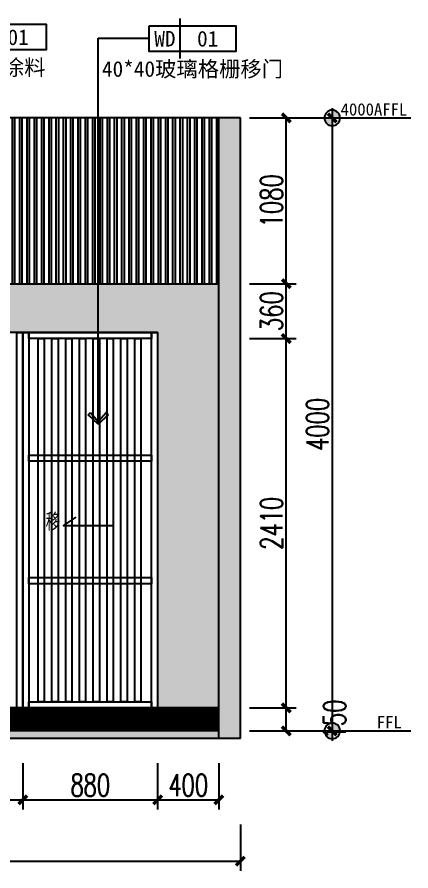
# Model space of a CAD drawing. Header units: millimetres. Extents: x 5625199 to 7433318, y -3316392 to -2552493.
# Drawn here: x 6445109 to 6447681, y -2677437 to -2671864 of the extents above; entities that cross this region are included whole.
import ezdxf
from ezdxf.enums import TextEntityAlignment as Align

# ---------------------------------------------------------------- set-up
doc = ezdxf.new("R2010")
doc.units = ezdxf.units.MM
doc.header["$PDMODE"] = 35
doc.header["$PDSIZE"] = -10
doc.linetypes.add('M-CENTER', pattern=[11.25, 7.5, -1.25, 1.25, -1.25])
for name, color, linetype in [('155', 155, 'Continuous'), ('DIM', 7, 'Continuous'), ('PL-固定家具', 155, 'Continuous'), ('PL-文字标注', 2, 'Continuous')]:
    doc.layers.add(name, color=color, linetype=linetype)
doc.styles.add('03.YBC-宋体2.5', font='', dxfattribs={"width": 0.8, "height": 2.5})
doc.styles.add('dop-S', font='')
doc.styles.add('宋体', font='', dxfattribs={"width": 0.7})
doc.styles.add('标注-尺寸', font='simplex.shx', dxfattribs={"width": 0.7})
doc.styles.get('03.YBC-宋体2.5').set_extended_font_data('SimSun')
doc.styles.get('dop-S').set_extended_font_data('SimSun')
doc.styles.get('宋体').set_extended_font_data('SimSun')
doc.dimstyles.new('90', dxfattribs={"dimscale": 0.9, "dimtxt": 150, "dimasz": 50, "dimexe": 120, "dimexo": 150, "dimgap": 30, "dimtad": 1, "dimdec": 0, "dimrnd": 5, "dimdsep": 46, "dimtxsty": '标注-尺寸', "dimblk": 'ARCHTICK', "dimcen": 0.2, "dimclrd": 8, "dimclre": 8, "dimclrt": 2, "dimadec": 0, "dimazin": 0, "dimtfac": 1, "dimtdec": 0, "dimtmove": 2, "dimatfit": 3, "dimldrblk": 'ccccc', "dimfxl": 300, "dimfxlon": 1, "dimtolj": 1, "dimtzin": 0, "dimarcsym": 0})
doc.dimstyles.new('副本 100', dxfattribs={"dimscale": 0.8, "dimtxt": 180, "dimasz": 70, "dimexe": 80, "dimexo": 100, "dimgap": 30, "dimtad": 1, "dimdec": 0, "dimrnd": 5, "dimdsep": 46, "dimtxsty": '标注-尺寸', "dimblk": 'ARCHTICK', "dimcen": 0.2, "dimdle": 5, "dimclrd": 8, "dimclre": 8, "dimclrt": 2, "dimadec": 0, "dimazin": 0, "dimtfac": 1, "dimtdec": 0, "dimtmove": 2, "dimatfit": 3, "dimldrblk": 'ccccc', "dimfxl": 300, "dimfxlon": 1, "dimtolj": 1, "dimtzin": 0, "dimarcsym": 0})

# ---------------------------------------------------------------- blocks, each defined once
blk = doc.blocks.new('_ArchTick')
at = {"color": 0, "linetype": 'ByBlock', "const_width": 0.4}
blk.add_lwpolyline([(-0.5, -0.5), (0.5, 0.5)], dxfattribs=at)
blk = doc.blocks.new('*D309')
at = {"layer": '155', "color": 8, "lineweight": -2, "ltscale": 500, "transparency": 16777216}
for p, q in [((6441196.475967375, -2676732.718903087), (6441196.475967375, -2677036.718903087)), ((6445146.585626369, -2676732.718903087), (6445146.585626369, -2677036.718903087)), ((6441192.475967375, -2676972.718903087), (6445150.585626369, -2676972.718903087))]:
    blk.add_line(p, q, dxfattribs=at)
at = {"layer": 'Defpoints', "color": 0, "transparency": 16777216}
for p in [(6441196.475967375, -2676372.718903087), (6445146.585626369, -2676372.718903087), (6445146.585626369, -2676972.718903087)]:
    blk.add_point(p, dxfattribs=at)
at = {"layer": '155', "color": 8, "linetype": 'ByBlock', "lineweight": -2, "transparency": 16777216, "xscale": 56, "yscale": 56, "zscale": 56, "rotation": 180}
blk.add_blockref('_ArchTick', (6441196.475967375, -2676972.718903087), dxfattribs=at)
at = {"layer": '155', "color": 8, "linetype": 'ByBlock', "lineweight": -2, "transparency": 16777216, "xscale": 56, "yscale": 56, "zscale": 56}
blk.add_blockref('_ArchTick', (6445146.585626369, -2676972.718903087), dxfattribs=at)
at = {"layer": '155', "color": 2, "ltscale": 500, "transparency": 16777216, "insert": (6443171.530796872, -2676876.718903086), "char_height": 144, "attachment_point": 5, "style": '标注-尺寸'}
blk.add_mtext('\\A1;3950', dxfattribs=at)
blk = doc.blocks.new('ccccc')
h = blk.add_hatch(color=44)
h.dxf.hatch_style = 1
h.paths.add_polyline_path([(-1.713128774543291, -1.115298350458032), (-1.349075249163432, -1.474599215202033), (1e-16, 1e-16), (-1.349075249163432, 1.474599215202033), (-1.713128774543291, 1.115298350458032), (-0.4242640688316899, -1e-16)])
at = {"color": 44}
for p, q in [((-1.349075249163432, 1.474599215202033), (-1.713128774543291, 1.115298350458032)), ((-1.713128774543291, 1.115298350458032), (-0.4242640688316898, 0)), ((0, 0), (-1.349075249163432, 1.474599215202033)), ((-0.4242640688316898, 0), (-5.066636229632421, 0)), ((-1.713128774543291, -1.115298350458032), (-0.4242640688316898, 0)), ((0, 0), (-1.349075249163432, -1.474599215202033)), ((-1.349075249163432, -1.474599215202033), (-1.713128774543291, -1.115298350458032))]:
    blk.add_line(p, q, dxfattribs=at)
blk = doc.blocks.new('*D310')
at = {"layer": '155', "color": 8, "lineweight": -2, "ltscale": 500, "transparency": 16777216}
for p, q in [((6445146.585626369, -2676732.718903087), (6445146.585626369, -2677036.718903087)), ((6446026.475967376, -2676732.718903087), (6446026.475967376, -2677036.718903087)), ((6445142.58562637, -2676972.718903087), (6446030.475967376, -2676972.718903087))]:
    blk.add_line(p, q, dxfattribs=at)
at = {"layer": 'Defpoints', "color": 0, "transparency": 16777216}
for p in [(6445146.585626369, -2676372.718903087), (6446026.475967376, -2676372.718903087), (6446026.475967376, -2676972.718903087)]:
    blk.add_point(p, dxfattribs=at)
at = {"layer": '155', "color": 8, "linetype": 'ByBlock', "lineweight": -2, "transparency": 16777216, "xscale": 56, "yscale": 56, "zscale": 56, "rotation": 180}
blk.add_blockref('_ArchTick', (6445146.585626369, -2676972.718903087), dxfattribs=at)
at = {"layer": '155', "color": 8, "linetype": 'ByBlock', "lineweight": -2, "transparency": 16777216, "xscale": 56, "yscale": 56, "zscale": 56}
blk.add_blockref('_ArchTick', (6446026.475967376, -2676972.718903087), dxfattribs=at)
at = {"layer": '155', "color": 2, "ltscale": 500, "transparency": 16777216, "insert": (6445586.530796872, -2676876.718903086), "char_height": 144, "attachment_point": 5, "style": '标注-尺寸'}
blk.add_mtext('\\A1;880', dxfattribs=at)
blk = doc.blocks.new('*D311')
at = {"layer": '155', "color": 8, "lineweight": -2, "ltscale": 500, "transparency": 16777216}
for p, q in [((6446026.475967376, -2676732.718903087), (6446026.475967376, -2677036.718903087)), ((6446426.585591258, -2676732.718903087), (6446426.585591258, -2677036.718903087)), ((6446022.475967375, -2676972.718903087), (6446430.585591257, -2676972.718903087))]:
    blk.add_line(p, q, dxfattribs=at)
at = {"layer": 'Defpoints', "color": 0, "transparency": 16777216}
for p in [(6446026.475967376, -2676372.718903087), (6446426.585591258, -2676372.718903087), (6446426.585591258, -2676972.718903087)]:
    blk.add_point(p, dxfattribs=at)
at = {"layer": '155', "color": 8, "linetype": 'ByBlock', "lineweight": -2, "transparency": 16777216, "xscale": 56, "yscale": 56, "zscale": 56, "rotation": 180}
blk.add_blockref('_ArchTick', (6446026.475967376, -2676972.718903087), dxfattribs=at)
at = {"layer": '155', "color": 8, "linetype": 'ByBlock', "lineweight": -2, "transparency": 16777216, "xscale": 56, "yscale": 56, "zscale": 56}
blk.add_blockref('_ArchTick', (6446426.585591258, -2676972.718903087), dxfattribs=at)
at = {"layer": '155', "color": 2, "ltscale": 500, "transparency": 16777216, "insert": (6446226.530779317, -2676876.718903086), "char_height": 144, "attachment_point": 5, "style": '标注-尺寸'}
blk.add_mtext('\\A1;400', dxfattribs=at)
blk = doc.blocks.new('*D374')
at = {"layer": '155', "color": 8, "lineweight": -2, "ltscale": 500, "transparency": 16777216}
for p, q in [((6441196.475967375, -2677132.718903087), (6441196.475967375, -2677436.718903087)), ((6446566.585591257, -2677132.718903087), (6446566.585591257, -2677436.718903087)), ((6441192.475967375, -2677372.718903086), (6446570.585591257, -2677372.718903086))]:
    blk.add_line(p, q, dxfattribs=at)
at = {"layer": 'Defpoints', "color": 0, "transparency": 16777216}
for p in [(6441196.475967375, -2676372.718903087), (6446566.585591257, -2676572.718903087), (6446566.585591257, -2677372.718903086)]:
    blk.add_point(p, dxfattribs=at)
at = {"layer": '155', "color": 8, "linetype": 'ByBlock', "lineweight": -2, "transparency": 16777216, "xscale": 56, "yscale": 56, "zscale": 56, "rotation": 180}
blk.add_blockref('_ArchTick', (6441196.475967375, -2677372.718903086), dxfattribs=at)
at = {"layer": '155', "color": 8, "linetype": 'ByBlock', "lineweight": -2, "transparency": 16777216, "xscale": 56, "yscale": 56, "zscale": 56}
blk.add_blockref('_ArchTick', (6446566.585591257, -2677372.718903086), dxfattribs=at)
at = {"layer": '155', "color": 2, "ltscale": 500, "transparency": 16777216, "insert": (6443881.530779316, -2677276.718903087), "char_height": 144, "attachment_point": 5, "style": '标注-尺寸'}
blk.add_mtext('\\A1;5370', dxfattribs=at)
blk = doc.blocks.new('子标高')
h = blk.add_hatch(color=256)
edge = h.paths.add_edge_path()
edge.add_arc((-600.2409431565975, 0.2411642588631366), 50.95940477876863, 89.72884797535391, 180.2711520246482, ccw=False)
edge.add_line((-599.9997788977342, 51.19999838216973), (-599.9997788977342, -3.638e-12))
edge.add_line((-599.9997788977342, 0), (-651.1997772799077, 0))
edge = h.paths.add_edge_path()
edge.add_arc((-599.7586146388712, -0.2411642588667746), 50.95940477876958, -90.27115202464557, 0.271152024646824, ccw=False)
edge.add_line((-599.9997788977342, -51.19999838217336), (-599.9997788977342, 0))
edge.add_line((-599.9997788977342, 0), (-548.7997805155609, 0))
for p, q in [((-599.9997788977342, 63.99999797771307), (-599.9997788977342, -63.9999979777167)), ((-200, 0), (-709.9997754219294, 0))]:
    blk.add_line(p, q)
at = {"linetype": 'M-CENTER', "ltscale": 0.5}
blk.add_line((-709.9997754219294, -3.63798e-11), (-1113.972843062991, 9.8225428e-09), dxfattribs=at)
at = {"color": 5}
blk.add_circle((-599.9997788977342, 0), 51.19999838217196, dxfattribs=at)
at = {"style": 'dop-S'}
blk.add_attdef('标高', (-1232.206651260485, 15.99306680168956), '', height=99.99999684017963, dxfattribs=at)
blk = doc.blocks.new('母标高')
h = blk.add_hatch(color=256)
edge = h.paths.add_edge_path()
edge.add_arc((-600.2409431565975, 0.2411642588631366), 50.95940477876863, 89.72884797535391, 180.2711520246482, ccw=False)
edge.add_line((-599.9997788977342, 51.19999838216973), (-599.9997788977342, -3.638e-12))
edge.add_line((-599.9997788977342, 0), (-651.1997772799077, 0))
edge = h.paths.add_edge_path()
edge.add_arc((-599.7586146388712, -0.2411642588667746), 50.95940477876958, -90.27115202464557, 0.271152024646824, ccw=False)
edge.add_line((-599.9997788977342, -51.19999838217336), (-599.9997788977342, 0))
edge.add_line((-599.9997788977342, 0), (-548.7997805155609, 0))
for p, q in [((-599.9997788977342, 63.99999797771307), (-599.9997788977342, -63.9999979777167)), ((-200, 0), (-709.9997754219294, 0))]:
    blk.add_line(p, q)
at = {"linetype": 'M-CENTER', "ltscale": 0.5}
blk.add_line((-709.9997754219294, -3.63798e-11), (-1113.972843062991, 9.8225428e-09), dxfattribs=at)
at = {"color": 5}
blk.add_circle((-599.9997788977342, 0), 51.19999838217196, dxfattribs=at)
at = {"style": 'dop-S'}
blk.add_attdef('标高', (-1104.391530706991, 15.99306680168956), '', height=99.99999684017963, dxfattribs=at)
blk = doc.blocks.new('*D542')
at = {"layer": '155', "color": 8, "lineweight": -2, "ltscale": 500, "transparency": 16777216}
for p, q in [((6446626.585591258, -2676372.718903087), (6446930.585591258, -2676372.718903087)), ((6446866.585591258, -2676526.718903087), (6446866.585591258, -2676368.718903087)), ((6446626.585591258, -2676522.718903087), (6446930.585591258, -2676522.718903087))]:
    blk.add_line(p, q, dxfattribs=at)
at = {"layer": 'Defpoints', "color": 0, "transparency": 16777216}
for p in [(6446041.721326257, -2676372.718903087), (6446866.585591258, -2676372.718903087), (6446041.721326257, -2676522.718903087)]:
    blk.add_point(p, dxfattribs=at)
at = {"layer": '155', "color": 8, "linetype": 'ByBlock', "lineweight": -2, "transparency": 16777216, "xscale": 56, "yscale": 56, "zscale": 56}
for p, rotation in [((6446866.585591258, -2676372.718903087), 90), ((6446866.585591258, -2676522.718903087), 270)]:
    blk.add_blockref('_ArchTick', p, dxfattribs=dict(at, rotation=rotation))
at = {"layer": '155', "color": 2, "ltscale": 500, "transparency": 16777216, "insert": (6447182.585591257, -2676447.718903087), "char_height": 144, "attachment_point": 5, "rotation": 90, "style": '标注-尺寸'}
blk.add_mtext('\\A1;150', dxfattribs=at)
blk = doc.blocks.new('*D543')
at = {"layer": '155', "color": 8, "lineweight": -2, "ltscale": 500, "transparency": 16777216}
for p, q in [((6446626.585591258, -2673962.718903087), (6446930.585591258, -2673962.718903087)), ((6446866.585591258, -2676376.718903087), (6446866.585591258, -2673958.718903087)), ((6446626.585591258, -2676372.718903087), (6446930.585591258, -2676372.718903087))]:
    blk.add_line(p, q, dxfattribs=at)
at = {"layer": 'Defpoints', "color": 0, "transparency": 16777216}
for p in [(6445696.475967375, -2673962.718903087), (6446866.585591258, -2673962.718903087), (6446041.721326257, -2676372.718903087)]:
    blk.add_point(p, dxfattribs=at)
at = {"layer": '155', "color": 8, "linetype": 'ByBlock', "lineweight": -2, "transparency": 16777216, "xscale": 56, "yscale": 56, "zscale": 56}
for p, rotation in [((6446866.585591258, -2673962.718903087), 90), ((6446866.585591258, -2676372.718903087), 270)]:
    blk.add_blockref('_ArchTick', p, dxfattribs=dict(at, rotation=rotation))
at = {"layer": '155', "color": 2, "ltscale": 500, "transparency": 16777216, "insert": (6446770.585591258, -2675167.718903087), "char_height": 144, "attachment_point": 5, "rotation": 90, "style": '标注-尺寸'}
blk.add_mtext('\\A1;2410', dxfattribs=at)
blk = doc.blocks.new('*D544')
at = {"layer": '155', "color": 8, "lineweight": -2, "ltscale": 500, "transparency": 16777216}
for p, q in [((6446626.585591258, -2673604.328019735), (6446930.585591258, -2673604.328019735)), ((6446866.585591258, -2673966.718903086), (6446866.585591258, -2673600.328019735)), ((6446626.585591258, -2673962.718903087), (6446930.585591258, -2673962.718903087))]:
    blk.add_line(p, q, dxfattribs=at)
at = {"layer": 'Defpoints', "color": 0, "transparency": 16777216}
for p in [(6445696.475967375, -2673604.328019735), (6446866.585591258, -2673604.328019735), (6445696.475967375, -2673962.718903087)]:
    blk.add_point(p, dxfattribs=at)
at = {"layer": '155', "color": 8, "linetype": 'ByBlock', "lineweight": -2, "transparency": 16777216, "xscale": 56, "yscale": 56, "zscale": 56}
for p, rotation in [((6446866.585591258, -2673604.328019735), 90), ((6446866.585591258, -2673962.718903087), 270)]:
    blk.add_blockref('_ArchTick', p, dxfattribs=dict(at, rotation=rotation))
at = {"layer": '155', "color": 2, "ltscale": 500, "transparency": 16777216, "insert": (6446770.585591258, -2673783.523461411), "char_height": 144, "attachment_point": 5, "rotation": 90, "style": '标注-尺寸'}
blk.add_mtext('\\A1;360', dxfattribs=at)
blk = doc.blocks.new('*D545')
at = {"layer": '155', "color": 8, "lineweight": -2, "ltscale": 500, "transparency": 16777216}
for p, q in [((6446626.585591258, -2672522.718903087), (6446930.585591258, -2672522.718903087)), ((6446866.585591258, -2673608.328019736), (6446866.585591258, -2672518.718903087)), ((6446626.585591258, -2673604.328019735), (6446930.585591258, -2673604.328019735))]:
    blk.add_line(p, q, dxfattribs=at)
at = {"layer": 'Defpoints', "color": 0, "transparency": 16777216}
for p in [(6446059.670559821, -2672522.718903087), (6446866.585591258, -2672522.718903087), (6445696.475967375, -2673604.328019735)]:
    blk.add_point(p, dxfattribs=at)
at = {"layer": '155', "color": 8, "linetype": 'ByBlock', "lineweight": -2, "transparency": 16777216, "xscale": 56, "yscale": 56, "zscale": 56}
for p, rotation in [((6446866.585591258, -2672522.718903087), 90), ((6446866.585591258, -2673604.328019735), 270)]:
    blk.add_blockref('_ArchTick', p, dxfattribs=dict(at, rotation=rotation))
at = {"layer": '155', "color": 2, "ltscale": 500, "transparency": 16777216, "insert": (6446770.585591258, -2673063.523461411), "char_height": 144, "attachment_point": 5, "rotation": 90, "style": '标注-尺寸'}
blk.add_mtext('\\A1;1080', dxfattribs=at)
blk = doc.blocks.new('*D546')
at = {"layer": '155', "color": 8, "lineweight": -2, "ltscale": 500, "transparency": 16777216}
for p, q in [((6446926.585370155, -2672522.718903087), (6447230.585370155, -2672522.718903087)), ((6447166.585370155, -2672518.718903087), (6447166.585370155, -2676526.718903087)), ((6446926.585370155, -2676522.718903087), (6447230.585370155, -2676522.718903087))]:
    blk.add_line(p, q, dxfattribs=at)
at = {"layer": 'Defpoints', "color": 0, "transparency": 16777216}
for p in [(6446059.670559821, -2672522.718903087), (6446326.585591257, -2676522.718903087), (6447166.585370155, -2676522.718903087)]:
    blk.add_point(p, dxfattribs=at)
at = {"layer": '155', "color": 8, "linetype": 'ByBlock', "lineweight": -2, "transparency": 16777216, "xscale": 56, "yscale": 56, "zscale": 56}
for p, rotation in [((6447166.585370155, -2672522.718903087), 90), ((6447166.585370155, -2676522.718903087), 270)]:
    blk.add_blockref('_ArchTick', p, dxfattribs=dict(at, rotation=rotation))
at = {"layer": '155', "color": 2, "ltscale": 500, "transparency": 16777216, "insert": (6447070.585370155, -2674522.718903087), "char_height": 144, "attachment_point": 5, "rotation": 90, "style": '标注-尺寸'}
blk.add_mtext('\\A1;4000', dxfattribs=at)
blk = doc.blocks.new('*U604')
at = {"color": 50}
blk.add_line((-9.000000000004574, 3.200000000014711), (-9.000000000004574, -3.200000000014711), dxfattribs=at)
at = {"color": 150}
blk.add_lwpolyline([(-14.00000000000457, 2.000000000014665), (-13.99999999999542, -2.000000000014665), (4.5759e-12, -2.000000000014665), (-4.5759e-12, 2.000000000014665)], close=True, dxfattribs=at)
at = {"color": 50, "style": '03.YBC-宋体2.5', "flags": 8}
for tag, p in [('PT', (-11.41203370425435, -0.0169426641272139)), ('01', (-4.560573803961943, -0.0169426641272139)), ('材料名称', (-7.000000000004575, -4.854991556547588))]:
    blk.add_attdef(tag, text='', height=2.5, dxfattribs=at).set_placement(p, align=Align.MIDDLE_CENTER)
blk = doc.blocks.new('*U612')
at = {"color": 50}
blk.add_line((-9.000000000004574, 3.200000000014711), (-9.000000000004574, -3.200000000014711), dxfattribs=at)
at = {"color": 150}
blk.add_lwpolyline([(-14.00000000000457, 2.000000000014665), (-13.99999999999542, -2.000000000014665), (4.5759e-12, -2.000000000014665), (-4.5759e-12, 2.000000000014665)], close=True, dxfattribs=at)
at = {"color": 50, "style": '03.YBC-宋体2.5', "flags": 8}
for tag, p in [('PT', (-11.41203370425435, -0.0169426641272139)), ('01', (-4.560573803961943, -0.0169426641272139)), ('材料名称', (-7.000000000004575, -4.854991556547588))]:
    blk.add_attdef(tag, text='', height=2.5, dxfattribs=at).set_placement(p, align=Align.MIDDLE_CENTER)
blk = doc.blocks.new('G$CAB193E2B')
at = {"layer": 'PL-固定家具', "color": 155, "ltscale": 500}
for points in [[(40, 2450), (0, 2450), (0, 0), (40, 0)], [(840.1096589937806, 2410), (840.1096589937806, 2450), (40, 2450), (40, 2410)], [(880.1096589937806, 2450), (840.1096589937806, 2450), (840.1096589937806, 0), (880.1096589937806, 0)], [(840.1096589937806, 1610), (840.1096589937806, 1650), (40, 1650), (40, 1610)], [(840.1096589937806, 810), (840.1096589937806, 850), (40, 850), (40, 810)], [(840.1096589937806, 0), (840.1096589937806, 40), (40, 40), (40, 0)]]:
    blk.add_lwpolyline(points, close=True, dxfattribs=at)
at = {"layer": 'PL-固定家具', "color": 250, "ltscale": 500}
for points in [[(110, 2410), (110, 40), (150, 40), (150, 2410)], [(200, 2410), (200, 40), (240, 40), (240, 2410)], [(290, 2410), (290, 40), (330, 40), (330, 2410)], [(380, 2410), (380, 40), (420, 40), (420, 2410)], [(470, 2410), (470, 40), (510, 40), (510, 2410)], [(560, 2410), (560, 40), (600, 40), (600, 2410)], [(650, 2410), (650, 40), (690, 40), (690, 2410)], [(740, 2410), (740, 40), (780, 40), (780, 2410)]]:
    blk.add_lwpolyline(points, close=True, dxfattribs=at)

msp = doc.modelspace()

# ---------------------------------------------------------------- hatches: boundary and pattern name
at = {"layer": '155', "ltscale": 500}
h = msp.add_hatch(dxfattribs=at)
h.set_pattern_fill('ANSI32', color=250, scale=5, angle=45)
h.set_pattern_definition([(90, (273402.824621, -417409.755274), (-47.625, 2.9e-15), []), (90, (273418.699627857, -417393.8802671429), (-47.625, 2.9e-15), [])])
h.paths.add_polyline_path([(6441346.475967375, -2673604.328019735), (6446426.585591258, -2673604.328019735), (6446426.585591258, -2672522.718903087), (6441346.475967375, -2672522.718903087)])
h = msp.add_hatch(dxfattribs=at)
h.set_pattern_fill('钢筋混凝土', color=250, scale=3)
h.set_pattern_definition([(45, (613248.6137712891, -417409.755274), (-5.303300858899105, 5.303300858899106), []), (50, (613248.6137712891, -417409.755274), (21.5178054780226, -1.882564049477853), [2.249999999999998, -24.74999999999999]), (355, (613248.6137712891, -417409.755274), (-4.162540008390001, 22.56576401100035), [1.799999999999999, -19.8]), (100.4514, (613250.4069216892, -417409.9121542), (17.35528145142065, 20.68318626182861), [1.912205699999999, -21.03426335999998]), (46.1842, (613248.6137712891, -417403.755274), (32.01723145876933, -4.965570429870544), [3.375, -37.125]), (96.6356, (613251.2818736392, -417404.16907321), (28.0398811664611, 29.22353612701324), [2.86830864, -31.55139]), (351.1842000000001, (613248.6137712891, -417403.755274), (28.03985835400882, 29.22355802775973), [2.7, -29.7]), (21, (613251.6137712891, -417405.255274), (17.90721156355385, -12.07856671996016), [2.25, -24.75]), (326, (613251.6137712891, -417405.255274), (7.299459957647467, 21.75450135140559), [1.799999999999999, -19.79999999999998]), (71.4514, (613253.1060382792, -417406.26182218), (25.20667885744471, 9.675914901298569), [1.912205699999999, -21.03426336]), (37.5, (613248.6137712891, -417409.755274), (0.3647956595187181, 9.986815614939346), [0, -19.56, 0, -20.1, 0, -19.875]), (7.499999999999999, (613248.6137712891, -417409.755274), (7.892086123264457, 11.83235135647081), [0, -11.45999999999999, 0, -19.10999999999998, 0, -7.574999999999997]), (327.5, (613241.9237712892, -417409.755274), (16.01467308517227, -0.6766461520313927), [0, -7.499999999999998, 0, -23.39999999999999, 0, -31.04999999999999]), (317.5, (613238.9237712892, -417409.755274), (17.49558508027159, 3.003149469969531), [0, -9.75, 0, -15.54, 0, -22.05])])
h.paths.add_polyline_path([(6446426.585591258, -2672522.718903087), (6446426.585591258, -2676572.718903087), (6446566.585591257, -2676572.718903087), (6446566.585591257, -2672522.718903087)])
h = msp.add_hatch(dxfattribs=at)
h.set_pattern_fill('CONC', color=250, scale=8)
h.set_pattern_definition([(0, (273595.864621, -417279.7072739999), (0, 203.2), [0, -203.2]), (0, (273597.896621, -417350.827274), (0, 203.2), [0, -203.2]), (0, (273603.992621, -417241.099274), (0, 203.2), [0, -203.2]), (338.1986, (273498.328621, -417304.091274), (609.6000554757884, -203.1999818137321), [21.8852496, -1072.3802784]), (216.8699, (273518.648621, -417312.219274), (609.5999833019285, 406.400025047106), [10.16, -1005.84]), (130.6013, (273510.520621, -417318.315274), (1016.000085595377, -1219.199800489247), [18.734024, -1854.6773168]), (206.5651, (273443.464621, -417342.699274), (-203.1998288935924, -203.2002660693445), [4.543755199999999, -449.8252624]), (326.3099, (273439.400621, -417344.731274), (406.3999101390997, -203.2002711718614), [7.3265792, -725.3215872]), (108.4349, (273445.496621, -417348.7952739999), (-203.1996755348543, 406.4000883092897), [6.4257936, -636.149096]), (225, (273573.512621, -417363.0192740001), (-2.84e-14, -203.2000628800271), [8.6209632, -278.7471184]), (0, (273567.416621, -417369.115274), (203.2, 203.2), [12.192, -191.008]), (135, (273579.608621, -417369.115274), (-203.2000651427688, 1.42e-14), [8.62096, -278.7471184]), (251.5651, (273549.128621, -417232.971274), (203.1996750288869, 406.4000918510402), [6.425792, -636.149096]), (0, (273547.096621, -417239.0672739999), (203.2, 203.2), [10.16, -193.04]), (143.1301, (273557.256621, -417239.0672739999), (-609.5999833019285, 406.4000250471062), [10.16, -1005.84]), (213.6901, (273441.432621, -417230.9392739999), (406.3999074765396, 203.2002693968192), [7.326576, -725.3215872]), (341.5650999999999, (273435.336621, -417235.003274), (-406.4000918510401, 203.1996750288873), [12.851584, -629.7233023999999]), (126.8699, (273447.528621, -417239.0672739999), (406.400025047106, -609.5999833019285), [10.16, -1005.84]), (0, (273500.360621, -417239.0672739999), (0, 203.2), [0, -203.2]), (0, (273445.496621, -417291.899274), (0, 203.2), [0, -203.2]), (0, (273502.392621, -417367.083274), (0, 203.2), [0, -203.2]), (0, (273557.256621, -417304.091274), (0, 203.2), [0, -203.2]), (0, (273498.328621, -417269.547274), (0, 203.2), [0, -203.2]), (0, (273453.624621, -417263.451274), (0, 203.2), [0, -203.2]), (0, (273471.912621, -417275.6432739999), (0, 203.2), [0, -203.2]), (0, (273463.784621, -417324.4112739999), (0, 203.2), [0, -203.2]), (0, (273415.016621, -417316.283274), (0, 203.2), [0, -203.2]), (0, (273417.048621, -417269.547274), (0, 203.2), [0, -203.2]), (0, (273410.952621, -417224.843274), (0, 203.2), [0, -203.2]), (0, (273473.944621, -417216.7152740001), (0, 203.2), [0, -203.2]), (0, (273518.648621, -417208.587274), (0, 203.2), [0, -203.2]), (0, (273589.768621, -417216.7152740001), (0, 203.2), [0, -203.2]), (0, (273541.0006209999, -417279.7072739999), (0, 203.2), [0, -203.2]), (0, (273520.680621, -417243.131274), (0, 203.2), [0, -203.2]), (0, (273536.936621, -417340.667274), (0, 203.2), [0, -203.2]), (0, (273475.976621, -417350.827274), (0, 203.2), [0, -203.2]), (0, (273536.936621, -417395.531274), (0, 203.2), [0, -203.2]), (0, (273469.880621, -417383.3392739999), (0, 203.2), [0, -203.2]), (0, (273404.856621, -417389.435274), (0, 203.2), [0, -203.2]), (0, (273429.2406210001, -417399.595274), (0, 203.2), [0, -203.2]), (0, (273431.272621, -417371.1472739999), (0, 203.2), [0, -203.2]), (0, (273567.416621, -417403.659274), (0, 203.2), [0, -203.2]), (0, (273591.800621, -417320.347274), (0, 203.2), [0, -203.2]), (0, (273581.640621, -417259.387274), (0, 203.2), [0, -203.2]), (0, (273488.168621, -417405.691274), (0, 203.2), [0, -203.2])])
h.paths.add_polyline_path([(6441346.475967375, -2673922.718903087), (6446026.475967376, -2673922.718903087), (6446026.475967376, -2676372.718903087), (6446426.585591258, -2676372.718903087), (6446426.585591258, -2673604.328019735), (6441346.475967375, -2673604.328019735)])
h = msp.add_hatch(dxfattribs=at)
h.set_pattern_fill('ANSI31', color=250, scale=3)
h.set_pattern_definition([(45, (273402.824621, -417409.755274), (-6.735192090801863, 6.735192090801865), [])])
h.paths.add_polyline_path([(6441196.475967375, -2676372.718903087), (6441196.475967375, -2676522.718903087), (6446426.585591258, -2676522.718903087), (6446426.585591258, -2676372.718903087)])
h = msp.add_hatch(color=250, dxfattribs=at)
h.dxf.hatch_style = 1
h.paths.add_polyline_path([(6446426.585591258, -2676522.718903087), (6441196.475967375, -2676522.718903087), (6441196.475967375, -2676572.718903087), (6446426.585591258, -2676572.718903087)])

# ---------------------------------------------------------------- linework, layer by layer
at = {"layer": '155', "color": 0, "ltscale": 500}
for p, q in [((6446566.585591257, -2672522.718903087), (6441196.475967375, -2672522.718903087)), ((6446426.585591258, -2676572.718903087), (6446426.585591258, -2672522.718903087)), ((6446566.585591257, -2676572.718903087), (6446566.585591257, -2672522.718903087)), ((6446426.585591258, -2676522.718903087), (6441196.475967375, -2676522.718903087)), ((6446566.585591257, -2676572.718903087), (6441196.475967375, -2676572.718903087))]:
    msp.add_line(p, q, dxfattribs=at)
at = {"layer": '155', "color": 5, "ltscale": 500}
msp.add_line((6441346.475967375, -2673604.328019735), (6446426.585591258, -2673604.328019735), dxfattribs=at)
at = {"layer": '155', "color": 4, "ltscale": 500}
for p, q in [((6446026.475967376, -2673922.718903087), (6441346.475967375, -2673922.718903087)), ((6445146.585626369, -2673922.718903087), (6445146.585626369, -2676372.718903087)), ((6446026.475967376, -2673922.718903087), (6446026.475967376, -2676372.718903087))]:
    msp.add_line(p, q, dxfattribs=at)
at = {"layer": '155', "color": 7, "ltscale": 500}
for p, q in [((6445410.219316929, -2675185.442419005), (6445493.398404598, -2675128.366711457)), ((6445736.475967375, -2675185.442419005), (6445410.219316929, -2675185.442419005)), ((6446426.585591258, -2676372.718903087), (6441196.475967375, -2676372.718903087))]:
    msp.add_line(p, q, dxfattribs=at)
at = {"layer": '155', "color": 3, "ltscale": 500}
msp.add_line((6444446.366308381, -2676372.718903087), (6446026.475967376, -2676372.718903087), dxfattribs=at)
at = {"layer": 'PL-固定家具', "color": 155, "ltscale": 500}
msp.add_lwpolyline([(6445106.366308382, -2673922.718903087), (6445146.366308383, -2673922.718903087), (6445146.366308383, -2676372.718903087), (6445106.366308382, -2676372.718903087)], close=True, dxfattribs=at)

# ---------------------------------------------------------------- block references
ref = msp.add_blockref('*U604', (6445301.665539722, -2671994.985266664), dxfattribs=dict(xscale=40.82399999999999, yscale=40.82399999999999, zscale=40.82399999999999))
ref.add_attrib('材料名称', '艺术涂料', dxfattribs={"color": 50, "height": 102.06, "style": '03.YBC-宋体2.5'}).set_placement((6445015.897539722, -2672193.185441968), align=Align.MIDDLE_CENTER)
ref.add_attrib('01', '01', dxfattribs={"color": 50, "height": 102.06, "style": '03.YBC-宋体2.5'}).set_placement((6445115.484674748, -2671995.676933984), align=Align.MIDDLE_CENTER)
ref.add_attrib('PT', 'PT', dxfattribs={"color": 50, "height": 102.06, "style": '03.YBC-宋体2.5'}).set_placement((6444835.78067578, -2671995.676933984), align=Align.MIDDLE_CENTER)
ref = msp.add_blockref('*U612', (6446539.717070146, -2672004.749392346), dxfattribs=dict(xscale=40.82399999999999, yscale=40.82399999999999, zscale=40.82399999999999))
ref.add_attrib('材料名称', '40*40玻璃格栅移门', dxfattribs={"color": 50, "height": 102.06, "style": '03.YBC-宋体2.5'}).set_placement((6446253.949070146, -2672202.94956765), align=Align.MIDDLE_CENTER)
ref.add_attrib('01', '01', dxfattribs={"color": 50, "height": 102.06, "style": '03.YBC-宋体2.5'}).set_placement((6446353.536205172, -2672005.441059666), align=Align.MIDDLE_CENTER)
ref.add_attrib('PT', 'WD', dxfattribs={"color": 50, "height": 102.06, "style": '03.YBC-宋体2.5'}).set_placement((6446073.832206204, -2672005.441059666), align=Align.MIDDLE_CENTER)
at = {"layer": '155', "ltscale": 500, "xscale": -1}
msp.add_blockref('G$CAB193E2B', (6446026.475967376, -2676372.718903087), dxfattribs=at)
at = {"layer": 'PL-文字标注', "color": 4, "linetype": 'M-CENTER'}
ref = msp.add_blockref('子标高', (6446566.585591257, -2672522.718903087), dxfattribs=dict(at, xscale=-1))
ref.add_attrib('标高', '4000AFFL', (6447221.383565542, -2672506.725836285), dxfattribs={"layer": '0', "height": 80, "style": 'dop-S'})
ref = msp.add_blockref('母标高', (6446566.585591257, -2676522.718903087), dxfattribs=dict(at, xscale=-1))
ref.add_attrib('标高', 'FFL', (6447457.569307479, -2676506.725836285), dxfattribs={"layer": '0', "height": 80, "style": 'dop-S'})

# ---------------------------------------------------------------- texts
at = {"color": 3, "linetype": 'ByBlock', "ltscale": 10, "insert": (6445390.411851662, -2675105.973474513), "char_height": 100, "width": 20529.62130531669, "attachment_point": 3, "style": '宋体'}
msp.add_mtext('移', dxfattribs=at)

# ---------------------------------------------------------------- dimensions: what is measured, and where the dimension line sits
at = {"layer": '155', "ltscale": 500}
for base, p1, p2, picture, middle in [((6446866.585591258, -2672522.718903087), (6445696.475967375, -2673604.328019735), (6446059.670559821, -2672522.718903087), '*D545', (6446770.585591258, -2673063.523461411)), ((6447166.585370155, -2676522.718903087), (6446059.670559821, -2672522.718903087), (6446326.585591257, -2676522.718903087), '*D546', (6447070.585370155, -2674522.718903087)), ((6446866.585591258, -2673604.328019735), (6445696.475967375, -2673962.718903087), (6445696.475967375, -2673604.328019735), '*D544', (6446770.585591258, -2673783.523461411)), ((6446866.585591258, -2673962.718903087), (6446041.721326257, -2676372.718903087), (6445696.475967375, -2673962.718903087), '*D543', (6446770.585591258, -2675167.718903087)), ((6446866.585591258, -2676372.718903087), (6446041.721326257, -2676522.718903087), (6446041.721326257, -2676372.718903087), '*D542', (6447182.585591257, -2676447.718903087))]:
    dim = msp.add_linear_dim(base=base, p1=p1, p2=p2, angle=90, dimstyle='副本 100', dxfattribs=at)
    dim.commit()
    dim.dimension.update_dxf_attribs({"geometry": picture, "text_midpoint": middle})
for base, p1, p2, picture, middle in [((6445146.585626369, -2676972.718903087), (6441196.475967375, -2676372.718903087), (6445146.585626369, -2676372.718903087), '*D309', (6443171.530796872, -2676876.718903086)), ((6446566.585591257, -2677372.718903086), (6441196.475967375, -2676372.718903087), (6446566.585591257, -2676572.718903087), '*D374', (6443881.530779316, -2677276.718903087)), ((6446026.475967376, -2676972.718903087), (6445146.585626369, -2676372.718903087), (6446026.475967376, -2676372.718903087), '*D310', (6445586.530796872, -2676876.718903086)), ((6446426.585591258, -2676972.718903087), (6446026.475967376, -2676372.718903087), (6446426.585591258, -2676372.718903087), '*D311', (6446226.530779317, -2676876.718903086))]:
    dim = msp.add_linear_dim(base=base, p1=p1, p2=p2, dimstyle='副本 100', dxfattribs=at)
    dim.commit()
    dim.dimension.update_dxf_attribs({"geometry": picture, "text_midpoint": middle})

# ---------------------------------------------------------------- leaders
at = {"layer": 'DIM'}
msp.add_leader([(6445639.172312462, -2674521.863861833), (6445639.172312462, -2672002.183141166), (6445966.386240677, -2672002.183141166)], dimstyle='90', dxfattribs=at)

doc.saveas('drawing.dxf')
